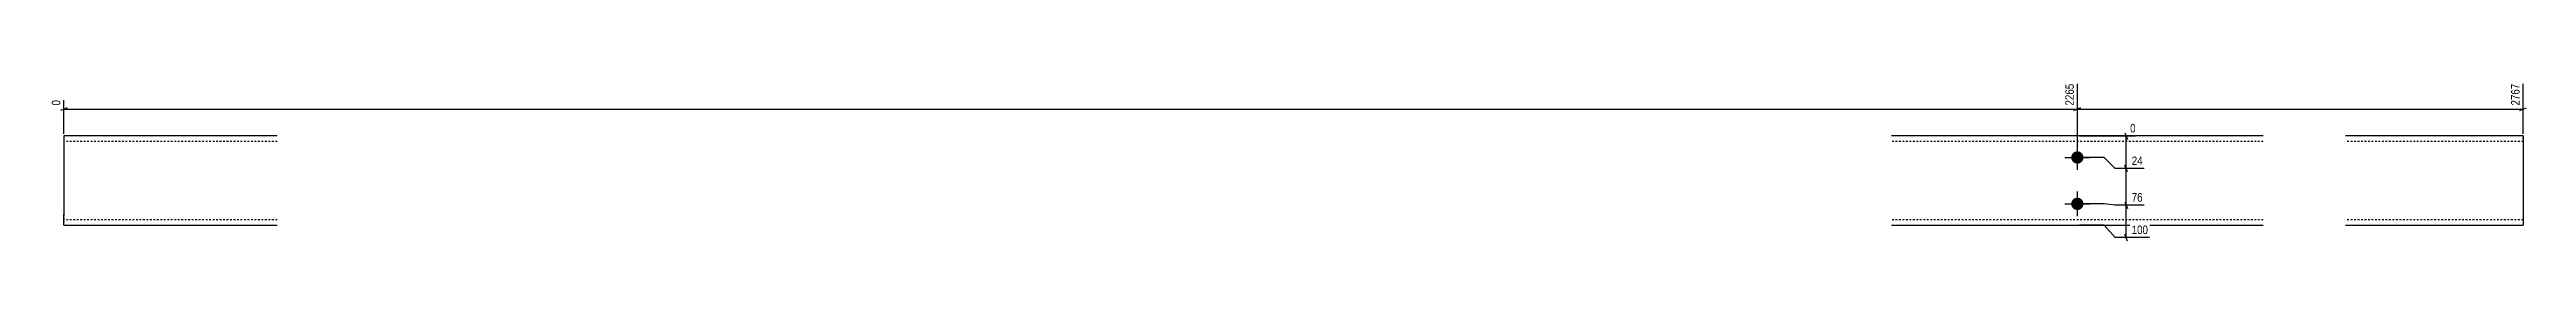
# Model space of a CAD drawing. Header units: millimetres. Extents: x 8 to 11474, y -5 to 186.
# Drawn here: x 8688 to 11474, y 8 to 186 of the extents above.
import ezdxf

# ---------------------------------------------------------------- set-up
doc = ezdxf.new("R2010")
doc.units = ezdxf.units.MM
doc.linetypes.add('DXK_LINE_DOT2', pattern=[3.9198, 1.9599, -1.9599])
doc.layers.add('MÅLSÆTNING', color=7, linetype='Continuous')
doc.layers.add('STÅL', color=7, linetype='Continuous')
doc.styles.add('Arial Narrow', font='ARIALN.TTF', dxfattribs={"height": 0.2})

msp = doc.modelspace()

# ---------------------------------------------------------------- hatches: boundary and pattern name
at = {"layer": 'STÅL', "linetype": 'Continuous'}
for points in [[(10968.8, 108.2, -1), (10968.8, 94.2, -1)], [(10968.8, 56.2, -1), (10968.8, 42.2, -1)]]:
    msp.add_hatch(color=3, dxfattribs=at).paths.add_polyline_path(points)

# ---------------------------------------------------------------- linework, layer by layer
at = {"layer": 'MÅLSÆTNING', "color": 7, "linetype": 'Continuous'}
for p, q in [((10968.8, 103.7), (10968.8, 183.9)), ((10968.8, 103.7), (10968.8, 183.9)), ((11470.3, 127.8), (11470.3, 183.9)), ((8707.5, 156.8), (8700, 153.8)), ((8703.8, 127.8), (8703.8, 165.6)), ((8703.8, 155.3), (10968.8, 155.3)), ((10972.5, 156.8), (10965, 153.8)), ((10965, 153.8), (10972.5, 156.8)), ((10968.8, 155.3), (11470.3, 155.3)), ((11466.5, 153.8), (11474, 156.8)), ((10971.3, 125.3), (11034.3, 125.3)), ((11022.4, 129), (11025.4, 121.5)), ((11023.9, 88.7), (11023.9, 125.3)), ((10998.9, 101.2), (10971.3, 101.2)), ((10998.9, 101.2), (10971.3, 101.2)), ((11011.4, 88.7), (10998.9, 101.2)), ((11011.4, 88.7), (10998.9, 101.2)), ((11044, 88.7), (11011.4, 88.7)), ((11044, 88.7), (11011.4, 88.7)), ((11025.4, 85), (11022.4, 92.5)), ((11025.4, 85), (11022.4, 92.5)), ((11023.9, 47.7), (11023.9, 88.7)), ((10998.9, 49.2), (10971.3, 49.2)), ((10998.9, 49.2), (10971.3, 49.2)), ((11011.4, 47.7), (10998.9, 49.2)), ((11011.4, 47.7), (10998.9, 49.2)), ((11044, 47.7), (11011.4, 47.7)), ((11044, 47.7), (11011.4, 47.7)), ((11022.4, 51.5), (11025.4, 44)), ((11022.4, 51.5), (11025.4, 44)), ((11023.9, 11.3), (11023.9, 47.7)), ((10998.9, 25.3), (10971.3, 25.3)), ((11011.4, 11.3), (10998.9, 25.3)), ((11050.1, 11.3), (11011.4, 11.3)), ((11025.4, 7.5), (11022.4, 15))]:
    msp.add_line(p, q, dxfattribs=at)
at = {"layer": 'STÅL', "color": 2, "linetype": 'Continuous'}
for p, q in [((8703.8, 125.3), (8703.8, 113.3)), ((8943.8, 125.3), (8703.8, 125.3)), ((8703.8, 113.3), (8703.8, 37.3)), ((11177.8, 125.3), (10759.8, 125.3)), ((11470.3, 125.3), (11270.3, 125.3)), ((11470.3, 125.3), (11470.3, 124.3)), ((11470.3, 124.3), (11470.3, 113.3)), ((11470.3, 113.3), (11470.3, 37.3)), ((8703.8, 26.2), (8703.8, 37.3)), ((11470.3, 37.3), (11470.3, 25.3)), ((8703.8, 25.3), (8703.8, 26.2)), ((8703.8, 25.3), (8943.8, 25.3)), ((10759.8, 25.3), (11177.8, 25.3)), ((11270.3, 25.3), (11470.3, 25.3))]:
    msp.add_line(p, q, dxfattribs=at)
at = {"layer": 'STÅL', "color": 7, "linetype": 'DXK_LINE_DOT2'}
for p, q in [((8703.8, 125.3), (8703.8, 124.3)), ((8703.8, 124.3), (8703.8, 121.7)), ((8943.8, 119.3), (8703.8, 119.3)), ((11177.8, 119.3), (10759.8, 119.3)), ((11470.3, 119.3), (11270.3, 119.3)), ((11470.3, 121.7), (11470.3, 125.3)), ((8703.8, 37.3), (8703.8, 28.8)), ((8943.8, 31.3), (8703.8, 31.3)), ((11177.8, 31.3), (10759.8, 31.3)), ((11470.3, 31.3), (11270.3, 31.3))]:
    msp.add_line(p, q, dxfattribs=at)
at = {"layer": 'STÅL', "color": 3, "linetype": 'Continuous'}
for p, q in [((10968.8, 87.2), (10968.8, 115.2)), ((10954.8, 101.2), (10982.8, 101.2)), ((10968.8, 35.2), (10968.8, 63.2)), ((10954.8, 49.2), (10982.8, 49.2))]:
    msp.add_line(p, q, dxfattribs=at)

# ---------------------------------------------------------------- next in the draw order: wipeouts: each hides what was drawn before it
at = {"color": 0, "linetype": 'Continuous'}
for points in [[(8701.8, 167.6), (8687.8, 167.6), (8687.8, 157.5), (8701.8, 157.5)], [(10966.8, 185.9), (10952.8, 185.9), (10952.8, 157.5), (10966.8, 157.5)], [(11468.3, 185.9), (11454.3, 185.9), (11454.3, 157.5), (11468.3, 157.5)], [(11036.3, 127.3), (11036.3, 141.3), (11026.2, 141.3), (11026.2, 127.3)], [(11044.2, 90.7), (11044.2, 104.7), (11028, 104.7), (11028, 90.7)], [(11044.2, 49.7), (11044.2, 63.7), (11028, 63.7), (11028, 49.7)], [(11050.3, 13.3), (11050.3, 27.3), (11028, 27.3), (11028, 13.3)]]:
    msp.add_wipeout(points, dxfattribs=at).dxf.layer = 'MÅLSÆTNING'

# ---------------------------------------------------------------- next in the draw order: texts
at = {"layer": 'MÅLSÆTNING', "color": 3, "linetype": 'Continuous', "style": 'Arial Narrow'}
for s, p in [('2265', (10964.8, 159.5)), ('2767', (11466.3, 159.5)), ('0', (8699.8, 159.5))]:
    msp.add_text(s, height=9.54, rotation=90.0002, dxfattribs=at).set_placement(p)
for s, p in [('0', (11028.2, 129.3)), ('24', (11030, 92.7)), ('76', (11030, 51.7)), ('100', (11030, 15.3))]:
    msp.add_text(s, height=9.54, dxfattribs=at).set_placement(p)

doc.saveas('drawing.dxf')
